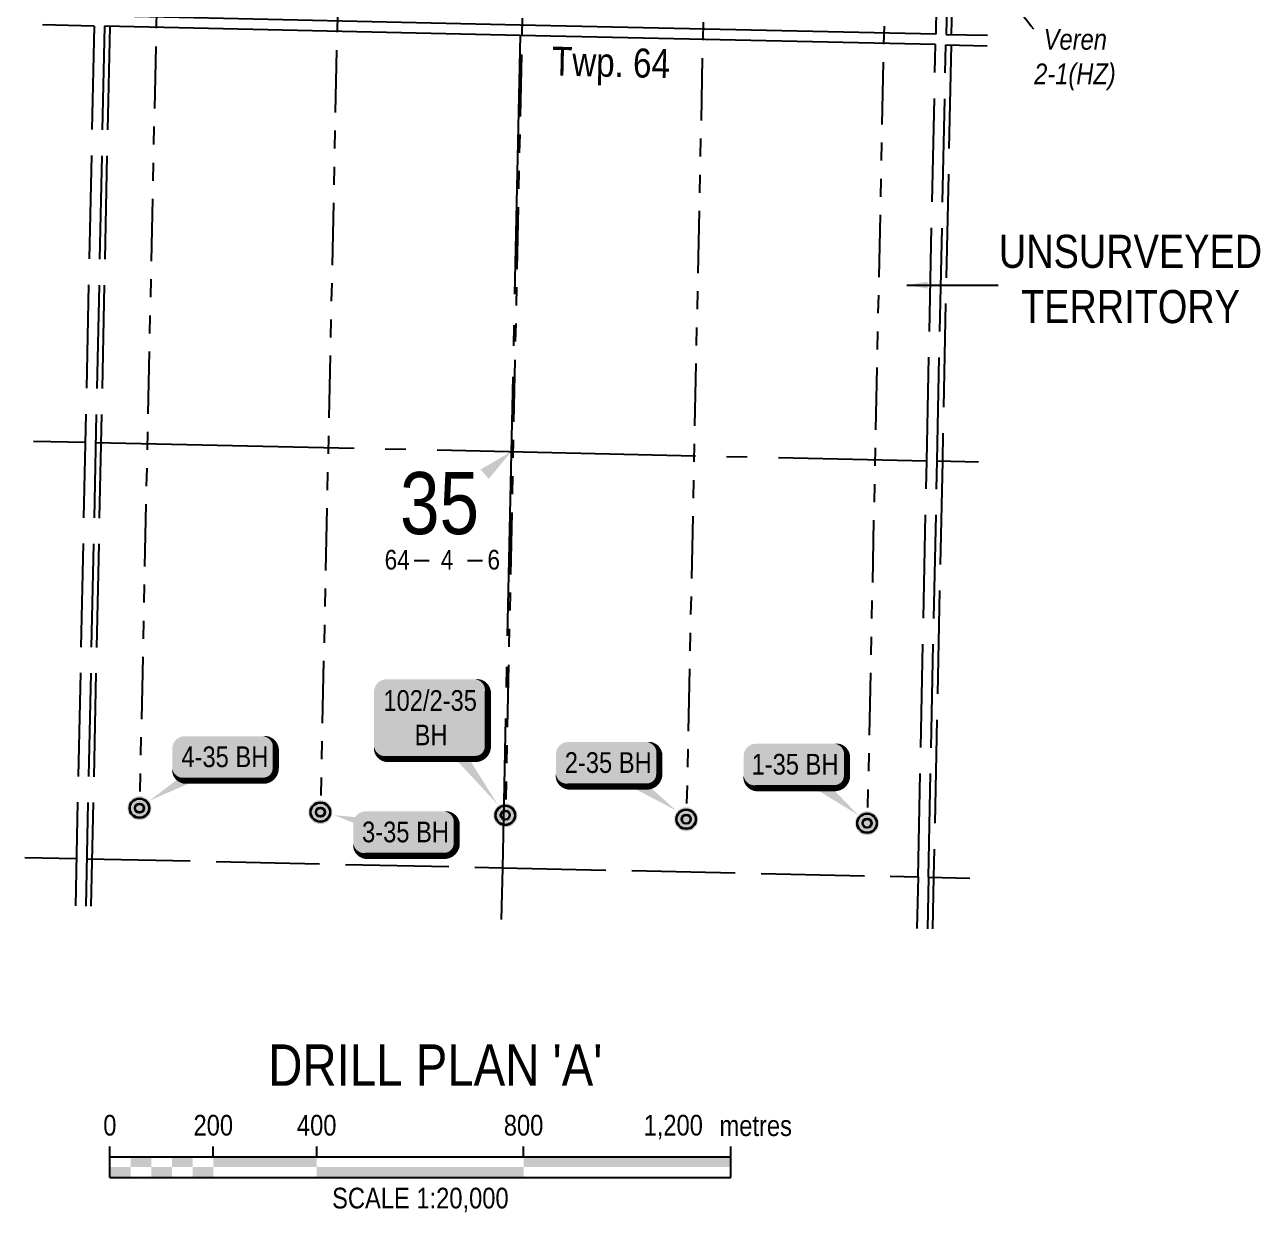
# Model space of a CAD drawing. Extents: x 393916 to 404684, y 6048329 to 6056646.
# Drawn here: x 400963 to 401560, y 6048640 to 6049213 of the extents above; entities that cross this region are included whole.
import ezdxf
from ezdxf.enums import TextEntityAlignment as Align

# ---------------------------------------------------------------- set-up
doc = ezdxf.new("R2010")
doc.units = 0
doc.header["$LTSCALE"] = 5
for name, pattern in [('foc-DRILLPATH', [14.75, 6, -1.75, 1.75, -1.75, 1.75, -1.75]), ('foc-QUARTERLINE', [33, 25, -3, 2, -3]), ('foc-UNSURVEYED', [12.5, 10, -2.5])]:
    doc.linetypes.add(name, pattern=pattern)
for name, color, linetype in [('10', 1, 'Continuous'), ('9', 3, 'Continuous'), ('CG-NOTES', 7, 'Continuous'), ('D-TXT', 6, 'Continuous'), ('DETAIL-T', 7, 'Continuous'), ('DRILL-T', 8, 'Continuous'), ('L-2', 7, 'Continuous'), ('L-BD', 7, 'Continuous'), ('L-MON', 1, 'Continuous'), ('L-QSEC', 8, 'foc-QUARTERLINE'), ('L-SEC', 7, 'Continuous'), ('L-SECLBL', 7, 'Continuous'), ('L-UNS-T', 3, 'Continuous'), ('L-USEC', 7, 'foc-UNSURVEYED'), ('P-PDRILLPATH', 12, 'foc-DRILLPATH')]:
    doc.layers.add(name, color=color, linetype=linetype)
doc.styles.add('80', font='ARIALN.TTF', dxfattribs={"height": 10})
doc.styles.add('80CG', font='ARIALN.TTF', dxfattribs={"height": 10})
doc.styles.add('80L', font='ARIALN.TTF', dxfattribs={"height": 10})
doc.styles.add('SIMPLEX', font='ARIALN.TTF')
doc.dimstyles.new('Compass 5 000', dxfattribs={"dimscale": 5, "dimtxt": 9, "dimasz": 2, "dimexe": 0.2, "dimexo": 0.0625, "dimgap": 0.5, "dimtad": 0, "dimtih": 1, "dimtoh": 1, "dimzin": 0, "dimdsep": 46, "dimtxsty": '80CG', "dimcen": 0.1, "dimse1": 1, "dimse2": 1, "dimclrd": 256, "dimclrt": 256, "dimaunit": 1, "dimadec": 4, "dimazin": 0, "dimtfac": 0.06, "dimtofl": 0, "dimtmove": 0, "dimatfit": 1, "dimfxl": 0.2, "dimtolj": 1, "dimtzin": 0, "dimlwd": -1, "dimarcsym": 0})

# ---------------------------------------------------------------- blocks, each defined once
blk = doc.blocks.new('L-SECLBL')
at = {"layer": '9', "color": 7}
for p, q in [((-5.08, -27.83), (-12.29, -27.83)), ((20.7, -27.83), (13.5, -27.83))]:
    blk.add_line(p, q, dxfattribs=at)
at = {"layer": '10', "color": 2, "style": 'SIMPLEX'}
blk.add_attdef('SEC', text='', height=30, dxfattribs=at).set_placement((0, 0), align=Align.MIDDLE)
at = {"layer": '10', "color": 5, "style": '80L'}
blk.add_attdef('TWP', text='', height=9.5, dxfattribs=at).set_placement((-14.43, -27.37), align=Align.MIDDLE_RIGHT)
blk.add_attdef('RGE', text='', height=9.5, dxfattribs=at).set_placement((3.62, -27.37), align=Align.MIDDLE_CENTER)
blk.add_attdef('MER', text='', height=9.5, dxfattribs=at).set_placement((23.17, -27.37), align=Align.MIDDLE_LEFT)
blk = doc.blocks.new('*U558')
h = blk.add_hatch(color=254)
edge = h.paths.add_edge_path()
edge.add_line((-21.5, -20), (21.5, -20))
edge.add_arc((21.5, -14), 6, 270, 360)
edge.add_line((27.5, -14), (27.5, 12.5))
edge.add_arc((21.5, 12.5), 6, 0, 90)
edge.add_line((21.5, 18.5), (-21.5, 18.5))
edge.add_arc((-21.5, 12.5), 6, 90, 180)
edge.add_line((-27.5, 12.5), (-27.5, -14))
edge.add_arc((-21.5, -14), 6, 180, 270)
at = {"color": 1, "flags": 128}
blk.add_lwpolyline([(-21.5, -20, 3, 3, 0), (21.5, -20, 3, 3, 0.414214), (27.5, -14, 3, 3, 0), (27.5, 12.5, 3, 0, 0.414214), (21.5, 18.5, 0, 0, 0), (-21.5, 18.5, 0, 0, 0.414214), (-27.5, 12.5, 0, 0, 0), (-27.5, -14, 0, 3, 0.414214)], format="xyseb", close=True, dxfattribs=at)
blk.add_lwpolyline([(32.37, -42.14, 0, 10, 0), (0, 0, 5, 5, 0)], format="xyseb", dxfattribs=at)
at = {"color": 1, "style": '80'}
blk.add_attdef('ENTER_TEXT_001', (-35.99, -5), '', height=10, dxfattribs=at)
blk = doc.blocks.new('*U560')
h = blk.add_hatch(color=254)
edge = h.paths.add_edge_path()
edge.add_line((-19, -11.5), (19, -11.5))
edge.add_arc((19, -5.5), 6, 270, 360)
edge.add_line((25, -5.5), (25, 4))
edge.add_arc((19, 4), 6, 0, 90)
edge.add_line((19, 10), (-19, 10))
edge.add_arc((-19, 4), 6, 90, 180)
edge.add_line((-25, 4), (-25, -5.5))
edge.add_arc((-19, -5.5), 6, 180, 270)
at = {"color": 1, "flags": 128}
blk.add_lwpolyline([(-19, -11.5, 3, 3, 0), (19, -11.5, 3, 3, 0.414214), (25, -5.5, 3, 3, 0), (25, 4, 3, 0, 0.414214), (19, 10, 0, 0, 0), (-19, 10, 0, 0, 0.414214), (-25, 4, 0, 0, 0), (-25, -5.5, 0, 3, 0.414214)], format="xyseb", close=True, dxfattribs=at)
blk.add_lwpolyline([(33.2, -23.15, 0, 10, 0), (0, 0, 5, 5, 0)], format="xyseb", dxfattribs=at)
at = {"color": 1, "style": '80'}
blk.add_attdef('ENTER_TEXT_001', (-35.99, -5), '', height=10, dxfattribs=at)
blk = doc.blocks.new('*U559')
h = blk.add_hatch(color=254)
edge = h.paths.add_edge_path()
edge.add_line((-19, -11.5), (19, -11.5))
edge.add_arc((19, -5.5), 6, 270, 360)
edge.add_line((25, -5.5), (25, 4))
edge.add_arc((19, 4), 6, 0, 90)
edge.add_line((19, 10), (-19, 10))
edge.add_arc((-19, 4), 6, 90, 180)
edge.add_line((-25, 4), (-25, -5.5))
edge.add_arc((-19, -5.5), 6, 180, 270)
at = {"color": 1, "flags": 128}
blk.add_lwpolyline([(-19, -11.5, 3, 3, 0), (19, -11.5, 3, 3, 0.414214), (25, -5.5, 3, 3, 0), (25, 4, 3, 0, 0.414214), (19, 10, 0, 0, 0), (-19, 10, 0, 0, 0.414214), (-25, 4, 0, 0, 0), (-25, -5.5, 0, 3, 0.414214)], format="xyseb", close=True, dxfattribs=at)
blk.add_lwpolyline([(30.29, -24.45, 0, 10, 0), (0, 0, 5, 5, 0)], format="xyseb", dxfattribs=at)
at = {"color": 1, "style": '80'}
blk.add_attdef('ENTER_TEXT_001', (-35.99, -5), '', height=10, dxfattribs=at)
blk = doc.blocks.new('plbh')
at = {"layer": 'L-MON'}
h = blk.add_hatch(color=255, dxfattribs=at)
h.dxf.hatch_style = 1
edge = h.paths.add_edge_path()
edge.add_arc((0, 0), 1.16, 0, 360)
h = blk.add_hatch(color=256, dxfattribs=at)
h.dxf.hatch_style = 1
h.paths.add_polyline_path([(-0.96, 0, 1), (0.96, 0, 1)])
h.paths.add_polyline_path([(0.91, 0, -1), (-0.91, 0, -1)], flags=16)
h.paths.add_polyline_path([(0.45, 0, -1), (-0.45, 0, -1)], flags=0)
h = blk.add_hatch(color=256, dxfattribs=at)
h.dxf.hatch_style = 1
h.paths.add_polyline_path([(-0.45, 0, 1), (0.45, 0, 1)])
h.paths.add_polyline_path([(0.4, 0, -1), (-0.4, 0, -1)], flags=16)
at = {"layer": 'L-MON', "color": 240}
for radius in [0.96, 0.91, 0.45, 0.4]:
    blk.add_circle((0, 0), radius, dxfattribs=at)
blk = doc.blocks.new('*U561')
h = blk.add_hatch(color=254)
edge = h.paths.add_edge_path()
edge.add_line((-19, -11.5), (19, -11.5))
edge.add_arc((19, -5.5), 6, 270, 360)
edge.add_line((25, -5.5), (25, 4))
edge.add_arc((19, 4), 6, 0, 90)
edge.add_line((19, 10), (-19, 10))
edge.add_arc((-19, 4), 6, 90, 180)
edge.add_line((-25, 4), (-25, -5.5))
edge.add_arc((-19, -5.5), 6, 180, 270)
at = {"color": 1, "flags": 128}
blk.add_lwpolyline([(-34.31, 8.18, 0, 10, 0), (0, 0, 5, 5, 0)], format="xyseb", dxfattribs=at)
blk.add_lwpolyline([(-19, -11.5, 3, 3, 0), (19, -11.5, 3, 3, 0.414214), (25, -5.5, 3, 3, 0), (25, 4, 3, 0, 0.414214), (19, 10, 0, 0, 0), (-19, 10, 0, 0, 0.414214), (-25, 4, 0, 0, 0), (-25, -5.5, 0, 3, 0.414214)], format="xyseb", close=True, dxfattribs=at)
at = {"color": 1, "style": '80'}
blk.add_attdef('ENTER_TEXT_001', (-35.99, -5), '', height=10, dxfattribs=at)
blk = doc.blocks.new('*U562')
h = blk.add_hatch(color=254)
edge = h.paths.add_edge_path()
edge.add_line((-19, -11.5), (19, -11.5))
edge.add_arc((19, -5.5), 6, 270, 360)
edge.add_line((25, -5.5), (25, 4))
edge.add_arc((19, 4), 6, 0, 90)
edge.add_line((19, 10), (-19, 10))
edge.add_arc((-19, 4), 6, 90, 180)
edge.add_line((-25, 4), (-25, -5.5))
edge.add_arc((-19, -5.5), 6, 180, 270)
at = {"color": 1, "flags": 128}
blk.add_lwpolyline([(-19, -11.5, 3, 3, 0), (19, -11.5, 3, 3, 0.414214), (25, -5.5, 3, 3, 0), (25, 4, 3, 0, 0.414214), (19, 10, 0, 0, 0), (-19, 10, 0, 0, 0.414214), (-25, 4, 0, 0, 0), (-25, -5.5, 0, 3, 0.414214)], format="xyseb", close=True, dxfattribs=at)
blk.add_lwpolyline([(-36.17, -21.22, 0, 10, 0), (0, 0, 5, 5, 0)], format="xyseb", dxfattribs=at)
at = {"color": 1, "style": '80'}
blk.add_attdef('ENTER_TEXT_001', (-35.99, -5), '', height=10, dxfattribs=at)
blk = doc.blocks.new('*U373')
at = {"color": 0}
for p, q in [((-150, 0), (-150, 15)), ((-100, 10), (-100, 15)), ((-50, 10), (-50, 15)), ((50, 10), (50, 15)), ((150.24, 0), (150.24, 15)), ((-150, 10), (150.24, 10)), ((-150, 0), (150.24, 0))]:
    blk.add_line(p, q, dxfattribs=at)
for points in [[(-140, 10), (-130, 10), (-140, 5), (-130, 5)], [(-120, 10), (-110, 10), (-120, 5), (-110, 5)], [(-100, 10), (-50, 10), (-100, 5), (-50, 5)], [(50, 10), (150.24, 10), (50, 5), (150.24, 5)], [(-150, 5), (-140, 5), (-150, 0), (-140, 0)], [(-130, 5), (-120, 5), (-130, 0), (-120, 0)], [(-110, 5), (-100, 5), (-110, 0), (-100, 0)], [(-50, 5), (50, 5), (-50, 0), (50, 0)]]:
    blk.add_solid(points, dxfattribs=at)
at = {"color": 0, "style": '80'}
blk.add_text('metres', height=10, dxfattribs=at).set_placement((162.24, 20), align=Align.CENTER)
at = {"color": 0, "char_height": 10, "style": '80'}
for s, insert, attachment_point in [('0', (-150, 30.21), 2), ('200', (-100, 30.21), 2), ('400', (-50, 30.21), 2), ('800', (50, 30.21), 2), ('1,200', (136.7, 30.22), 3), ('SCALE 1:20,000', (0.12, -5), 2)]:
    blk.add_mtext(s, dxfattribs=dict(at, insert=insert, attachment_point=attachment_point))

msp = doc.modelspace()

# ---------------------------------------------------------------- linework, layer by layer
at = {"layer": 'L-QSEC'}
for p, q in [((401202.621, 6049208.06), (401194.117, 6048806.017)), ((400967.554, 6049012.095), (400992.527, 6049011.548)), ((400997.551, 6049011.438), (401399.176, 6049002.637)), ((401404.201, 6049002.526), (401424.149, 6049002.087)), ((401194.117, 6048806.017), (401193.59, 6048781.044))]:
    msp.add_line(p, q, dxfattribs=at)
at = {"layer": 'L-SEC'}
for p, q in [((401202.728, 6049213.086), (401001.95, 6049217.49)), ((400996.818, 6049212.574), (400971.839, 6049213.122)), ((401202.621, 6049208.06), (401001.843, 6049212.464)), ((401403.503, 6049208.683), (401202.728, 6049213.086)), ((401403.397, 6049203.657), (401202.621, 6049208.06)), ((401408.421, 6049203.547), (401428.361, 6049203.11)), ((401408.527, 6049208.573), (401428.466, 6049208.136))]:
    msp.add_line(p, q, dxfattribs=at)
at = {"layer": 'L-SECLBL', "flags": 128}
msp.add_lwpolyline([(401198.369, 6049007.037, 0, 5.997, 0), (401185.531, 6048996.134, 0, 0, 0)], format="xyseb", dxfattribs=at)
at = {"layer": 'L-USEC'}
for p, q in [((401407.727, 6049409.726), (401403.503, 6049208.683)), ((401412.751, 6049409.621), (401408.527, 6049208.573)), ((401415.266, 6049409.561), (401411.041, 6049208.518)), ((400996.818, 6049212.574), (400987.703, 6048785.553)), ((401001.843, 6049212.464), (400992.727, 6048785.443)), ((401004.357, 6049212.409), (400995.242, 6048785.388)), ((401399.176, 6049002.637), (401403.397, 6049203.657)), ((401404.201, 6049002.531), (401408.421, 6049203.547)), ((401410.936, 6049203.492), (401406.715, 6049002.471)), ((401394.964, 6048801.619), (401399.176, 6049002.637)), ((401399.989, 6048801.514), (401404.201, 6049002.531)), ((401406.715, 6049002.471), (401402.503, 6048801.453)), ((400963.269, 6048811.073), (400988.236, 6048810.526)), ((400993.26, 6048810.416), (401194.117, 6048806.017)), ((401194.117, 6048806.017), (401394.964, 6048801.619)), ((401394.964, 6048801.619), (401394.441, 6048776.645)), ((401399.989, 6048801.514), (401399.466, 6048776.535)), ((401399.989, 6048801.509), (401419.937, 6048801.068)), ((401402.503, 6048801.453), (401401.98, 6048776.48))]:
    msp.add_line(p, q, dxfattribs=at)
at = {"layer": 'P-PDRILLPATH'}
for p, q in [((401037.588, 6049718.922), (401018.713, 6048834.819)), ((401125.03, 6049717.005), (401106.155, 6048832.904)), ((401125.03, 6049717.005), (401106.155, 6048832.904)), ((401125.03, 6049717.005), (401106.155, 6048832.904)), ((401214.112, 6049715.052), (401195.548, 6048830.946)), ((401301.554, 6049713.135), (401282.99, 6048829.031)), ((401388.996, 6049711.218), (401370.432, 6048827.117))]:
    msp.add_line(p, q, dxfattribs=at)

# ---------------------------------------------------------------- block references
at = {"layer": 'CG-NOTES', "color": 3}
ref = msp.add_blockref('*U558', (401159.582, 6048878.589), dxfattribs=dict(at, xscale=0.99957729, yscale=0.99957729, zscale=0.99957729))
ref.add_attrib('ENTER_TEXT_001', '102/2-35', (401136.604, 6048881.836), dxfattribs={"layer": '0', "color": 1, "height": 9.9958, "style": '80'})
ref.add_attrib('ENTER_TEXT_002', 'BH', (401151.686, 6048865.176), dxfattribs={"layer": '0', "color": 1, "height": 9.9958, "style": '80'})
ref = msp.add_blockref('*U562', (401059.587, 6048859.583), dxfattribs=dict(at, xscale=0.99957729, yscale=0.99957729, zscale=0.99957729))
ref.add_attrib('ENTER_TEXT_001', '4-35 BH', (401038.999, 6048854.65), dxfattribs={"layer": '0', "color": 1, "height": 9.9958, "style": '80'})
ref = msp.add_blockref('*U560', (401244.938, 6048856.792), dxfattribs=dict(at, xscale=0.99957729, yscale=0.99957729, zscale=0.99957729))
ref.add_attrib('ENTER_TEXT_001', '2-35 BH', (401224.254, 6048851.859), dxfattribs={"layer": '0', "color": 1, "height": 9.9958, "style": '80'})
ref = msp.add_blockref('*U559', (401335.651, 6048855.993), dxfattribs=dict(at, xscale=0.99957729, yscale=0.99957729, zscale=0.99957729))
ref.add_attrib('ENTER_TEXT_001', '1-35 BH', (401314.514, 6048851.06), dxfattribs={"layer": '0', "color": 1, "height": 9.9958, "style": '80'})
ref = msp.add_blockref('*U561', (401147.051, 6048823.278), dxfattribs=dict(at, xscale=0.99957729, yscale=0.99957729, zscale=0.99957729))
ref.add_attrib('ENTER_TEXT_001', '3-35 BH', (401126.3, 6048818.345), dxfattribs={"layer": '0', "color": 1, "height": 9.9958, "style": '80'})
at = {"layer": 'L-2', "xscale": 0.99957729, "yscale": 0.99957729, "zscale": 0.99957729}
msp.add_blockref('*U373', (401154.354, 6048656.496), dxfattribs=at)
at = {"layer": 'L-MON', "xscale": 4.99788644999997, "yscale": 4.99788644999997, "zscale": 4.99788644999997}
for p in [(401018.713, 6048834.819), (401106.155, 6048832.904), (401195.524, 6048831.394), (401282.929, 6048829.48), (401370.334, 6048827.566)]:
    msp.add_blockref('plbh', p, dxfattribs=at)
at = {"layer": 'L-SECLBL', "xscale": 0.99957729, "yscale": 0.99957729, "zscale": 0.99957729}
msp.add_blockref('L-SECLBL', (401163.738, 6048982.187), dxfattribs=at).add_auto_attribs({'SEC': '35', 'TWP': '64', 'RGE': '4', 'MER': '6'})

# ---------------------------------------------------------------- texts
at = {"layer": 'D-TXT', "color": 3, "insert": (401218.272, 6049202.662), "char_height": 13.9882, "attachment_point": 1, "rotation": 358.743789, "style": '80L'}
msp.add_mtext_dynamic_manual_height_columns('Twp. 64', width=101.43827, gutter_width=47.52, heights=[0], dxfattribs=at)
at = {"layer": 'DETAIL-T', "color": 3, "insert": (401047.401, 6048720.723), "char_height": 19.99155, "width": 225.73874, "attachment_point": 1, "style": '80CG'}
msp.add_mtext("\\pi33.544;DRILL PLAN 'A'", dxfattribs=at)
at = {"layer": 'DRILL-T', "insert": (401450.692, 6049211.167), "char_height": 9.99577, "attachment_point": 1, "style": '80L', "bg_fill": 3, "box_fill_scale": 1.15, "bg_fill_color": 256, "bg_fill_true_color": 256, "bg_fill_transparency": 0}
msp.add_mtext_dynamic_manual_height_columns('\\pi5.0152;{\\fArial Narrow|b0|i1|c0|p34;Veren\\P\\pi0.39571;2-1(HZ)}', width=38.88581, gutter_width=50.039, heights=[0], dxfattribs=at)
at = {"layer": 'L-UNS-T', "color": 3, "insert": (401497.641, 6049090.325), "char_height": 15.99324, "attachment_point": 5, "style": '80L'}
msp.add_mtext_dynamic_manual_height_columns('UNSURVEYED TERRITORY', width=126.46721, gutter_width=47.52, heights=[0], dxfattribs=at)

# ---------------------------------------------------------------- leaders
at = {"layer": 'L-BD', "color": 3, "path_type": 1}
msp.add_leader([(401389.588, 6049087.461), (401433.651, 6049087.461)], dimstyle='Compass 5 000', override={"dimgap": 0.5, "dimtad": 0}, dxfattribs=at)

# ---------------------------------------------------------------- next in the draw order: leaders
at = {"layer": 'DRILL-T', "path_type": 1}
msp.add_leader([(401429.13, 6049239.811), (401450.692, 6049211.167)], dimstyle='Compass 5 000', override={"dimgap": 0.5, "dimtad": 0}, dxfattribs=at)

doc.saveas('drawing.dxf')
